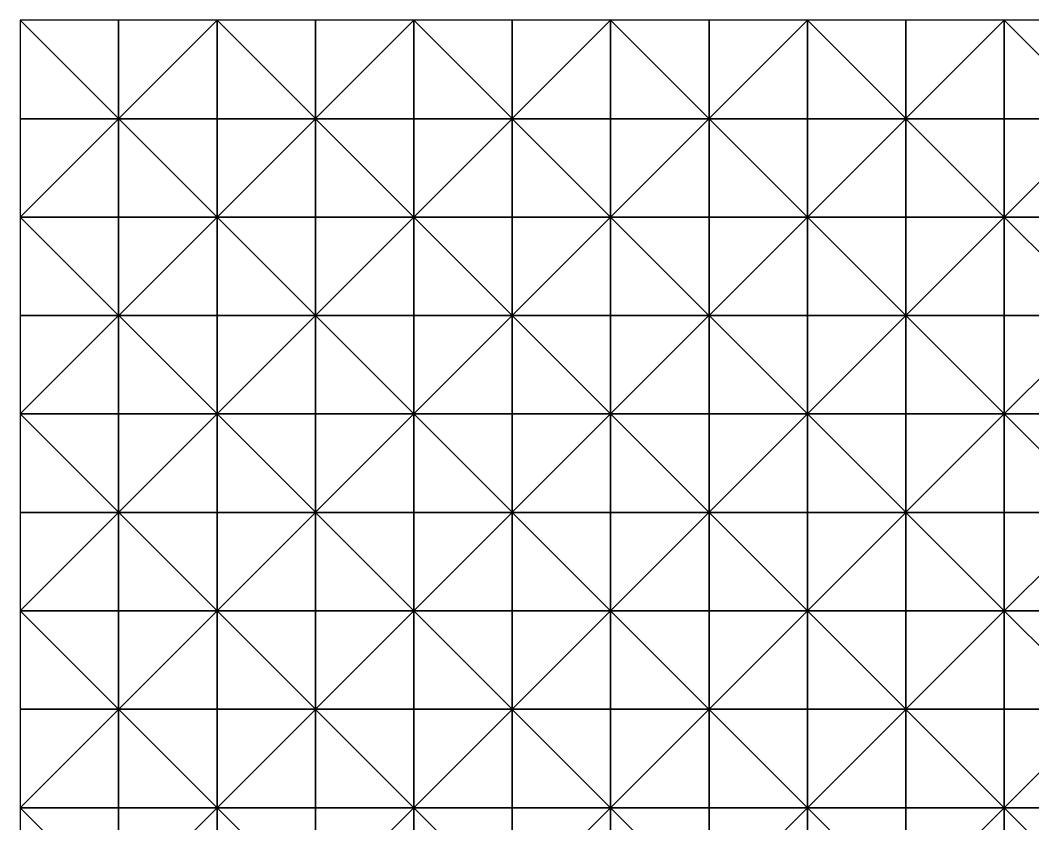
# Model space of a CAD drawing. Header units: millimetres. Extents: x 0 to 945, y 0 to 322.
# Drawn here: x 734.5 to 786, y 280.8 to 321.7 of the extents above; entities that cross this region are included whole.
import ezdxf

# ---------------------------------------------------------------- set-up
doc = ezdxf.new("R2010")
doc.units = ezdxf.units.MM

msp = doc.modelspace()

# ---------------------------------------------------------------- linework, layer by layer
for p, q in [((739.545, 321.656), (734.545, 321.656)), ((734.545, 321.656), (734.545, 316.656)), ((734.545, 321.656), (744.545, 311.656)), ((744.545, 321.656), (734.545, 311.656)), ((739.545, 321.656), (734.545, 321.656)), ((734.545, 321.656), (734.545, 316.656)), ((734.545, 321.656), (744.545, 311.656)), ((744.545, 321.656), (734.545, 311.656)), ((744.545, 321.656), (739.545, 321.656)), ((739.545, 321.656), (739.545, 316.656)), ((739.545, 316.656), (739.545, 321.656)), ((744.545, 321.656), (739.545, 321.656)), ((739.545, 321.656), (739.545, 316.656)), ((739.545, 316.656), (739.545, 321.656)), ((744.545, 316.656), (744.545, 321.656)), ((744.545, 316.656), (744.545, 321.656)), ((749.545, 321.656), (744.545, 321.656)), ((744.545, 321.656), (744.545, 316.656)), ((744.545, 321.656), (754.545, 311.656)), ((754.545, 321.656), (744.545, 311.656)), ((749.545, 321.656), (744.545, 321.656)), ((744.545, 321.656), (744.545, 316.656)), ((744.545, 321.656), (754.545, 311.656)), ((754.545, 321.656), (744.545, 311.656)), ((754.545, 321.656), (749.545, 321.656)), ((749.545, 321.656), (749.545, 316.656)), ((749.545, 316.656), (749.545, 321.656)), ((754.545, 321.656), (749.545, 321.656)), ((749.545, 321.656), (749.545, 316.656)), ((749.545, 316.656), (749.545, 321.656)), ((754.545, 316.656), (754.545, 321.656)), ((754.545, 316.656), (754.545, 321.656)), ((759.545, 321.656), (754.545, 321.656)), ((754.545, 321.656), (754.545, 316.656)), ((754.545, 321.656), (764.545, 311.656)), ((764.545, 321.656), (754.545, 311.656)), ((759.545, 321.656), (754.545, 321.656)), ((754.545, 321.656), (754.545, 316.656)), ((754.545, 321.656), (764.545, 311.656)), ((764.545, 321.656), (754.545, 311.656)), ((764.545, 321.656), (759.545, 321.656)), ((759.545, 321.656), (759.545, 316.656)), ((759.545, 316.656), (759.545, 321.656)), ((764.545, 321.656), (759.545, 321.656)), ((759.545, 321.656), (759.545, 316.656)), ((759.545, 316.656), (759.545, 321.656)), ((764.545, 316.656), (764.545, 321.656)), ((764.545, 316.656), (764.545, 321.656)), ((769.545, 321.656), (764.545, 321.656)), ((764.545, 321.656), (764.545, 316.656)), ((764.545, 321.656), (774.545, 311.656)), ((774.545, 321.656), (764.545, 311.656)), ((769.545, 321.656), (764.545, 321.656)), ((764.545, 321.656), (764.545, 316.656)), ((764.545, 321.656), (774.545, 311.656)), ((774.545, 321.656), (764.545, 311.656)), ((774.545, 321.656), (769.545, 321.656)), ((769.545, 321.656), (769.545, 316.656)), ((769.545, 316.656), (769.545, 321.656)), ((774.545, 321.656), (769.545, 321.656)), ((769.545, 321.656), (769.545, 316.656)), ((769.545, 316.656), (769.545, 321.656)), ((774.545, 316.656), (774.545, 321.656)), ((774.545, 316.656), (774.545, 321.656)), ((779.545, 321.656), (774.545, 321.656)), ((774.545, 321.656), (774.545, 316.656)), ((774.545, 321.656), (784.545, 311.656)), ((784.545, 321.656), (774.545, 311.656)), ((779.545, 321.656), (774.545, 321.656)), ((774.545, 321.656), (774.545, 316.656)), ((774.545, 321.656), (784.545, 311.656)), ((784.545, 321.656), (774.545, 311.656)), ((784.545, 321.656), (779.545, 321.656)), ((779.545, 321.656), (779.545, 316.656)), ((779.545, 316.656), (779.545, 321.656)), ((784.545, 321.656), (779.545, 321.656)), ((779.545, 321.656), (779.545, 316.656)), ((779.545, 316.656), (779.545, 321.656)), ((784.545, 316.656), (784.545, 321.656)), ((784.545, 316.656), (784.545, 321.656)), ((789.545, 321.656), (784.545, 321.656)), ((784.545, 321.656), (784.545, 316.656)), ((784.545, 321.656), (794.545, 311.656)), ((794.545, 321.656), (784.545, 311.656)), ((789.545, 321.656), (784.545, 321.656)), ((784.545, 321.656), (784.545, 316.656)), ((784.545, 321.656), (794.545, 311.656)), ((794.545, 321.656), (784.545, 311.656)), ((739.545, 316.656), (734.545, 316.656)), ((734.545, 316.656), (734.545, 311.656)), ((734.545, 316.656), (739.545, 316.656)), ((739.545, 316.656), (734.545, 316.656)), ((734.545, 316.656), (734.545, 311.656)), ((734.545, 316.656), (739.545, 316.656)), ((744.545, 316.656), (739.545, 316.656)), ((739.545, 316.656), (739.545, 311.656)), ((739.545, 316.656), (744.545, 316.656)), ((739.545, 311.656), (739.545, 316.656)), ((744.545, 316.656), (739.545, 316.656)), ((739.545, 316.656), (739.545, 311.656)), ((739.545, 316.656), (744.545, 316.656)), ((739.545, 311.656), (739.545, 316.656)), ((744.545, 311.656), (744.545, 316.656)), ((744.545, 311.656), (744.545, 316.656)), ((749.545, 316.656), (744.545, 316.656)), ((744.545, 316.656), (744.545, 311.656)), ((744.545, 316.656), (749.545, 316.656)), ((749.545, 316.656), (744.545, 316.656)), ((744.545, 316.656), (744.545, 311.656)), ((744.545, 316.656), (749.545, 316.656)), ((754.545, 316.656), (749.545, 316.656)), ((749.545, 316.656), (749.545, 311.656)), ((749.545, 316.656), (754.545, 316.656)), ((749.545, 311.656), (749.545, 316.656)), ((754.545, 316.656), (749.545, 316.656)), ((749.545, 316.656), (749.545, 311.656)), ((749.545, 316.656), (754.545, 316.656)), ((749.545, 311.656), (749.545, 316.656)), ((754.545, 311.656), (754.545, 316.656)), ((754.545, 311.656), (754.545, 316.656)), ((759.545, 316.656), (754.545, 316.656)), ((754.545, 316.656), (754.545, 311.656)), ((754.545, 316.656), (759.545, 316.656)), ((759.545, 316.656), (754.545, 316.656)), ((754.545, 316.656), (754.545, 311.656)), ((754.545, 316.656), (759.545, 316.656)), ((764.545, 316.656), (759.545, 316.656)), ((759.545, 316.656), (759.545, 311.656)), ((759.545, 316.656), (764.545, 316.656)), ((759.545, 311.656), (759.545, 316.656)), ((764.545, 316.656), (759.545, 316.656)), ((759.545, 316.656), (759.545, 311.656)), ((759.545, 316.656), (764.545, 316.656)), ((759.545, 311.656), (759.545, 316.656)), ((764.545, 311.656), (764.545, 316.656)), ((764.545, 311.656), (764.545, 316.656)), ((769.545, 316.656), (764.545, 316.656)), ((764.545, 316.656), (764.545, 311.656)), ((764.545, 316.656), (769.545, 316.656)), ((769.545, 316.656), (764.545, 316.656)), ((764.545, 316.656), (764.545, 311.656)), ((764.545, 316.656), (769.545, 316.656)), ((774.545, 316.656), (769.545, 316.656)), ((769.545, 316.656), (769.545, 311.656)), ((769.545, 316.656), (774.545, 316.656)), ((769.545, 311.656), (769.545, 316.656)), ((774.545, 316.656), (769.545, 316.656)), ((769.545, 316.656), (769.545, 311.656)), ((769.545, 316.656), (774.545, 316.656)), ((769.545, 311.656), (769.545, 316.656)), ((774.545, 311.656), (774.545, 316.656)), ((774.545, 311.656), (774.545, 316.656)), ((779.545, 316.656), (774.545, 316.656)), ((774.545, 316.656), (774.545, 311.656)), ((774.545, 316.656), (779.545, 316.656)), ((779.545, 316.656), (774.545, 316.656)), ((774.545, 316.656), (774.545, 311.656)), ((774.545, 316.656), (779.545, 316.656)), ((784.545, 316.656), (779.545, 316.656)), ((779.545, 316.656), (779.545, 311.656)), ((779.545, 316.656), (784.545, 316.656)), ((779.545, 311.656), (779.545, 316.656)), ((784.545, 316.656), (779.545, 316.656)), ((779.545, 316.656), (779.545, 311.656)), ((779.545, 316.656), (784.545, 316.656)), ((779.545, 311.656), (779.545, 316.656)), ((784.545, 311.656), (784.545, 316.656)), ((784.545, 311.656), (784.545, 316.656)), ((789.545, 316.656), (784.545, 316.656)), ((784.545, 316.656), (784.545, 311.656)), ((784.545, 316.656), (789.545, 316.656)), ((789.545, 316.656), (784.545, 316.656)), ((784.545, 316.656), (784.545, 311.656)), ((784.545, 316.656), (789.545, 316.656)), ((739.545, 311.656), (734.545, 311.656)), ((734.545, 311.656), (734.545, 306.656)), ((734.545, 311.656), (744.545, 301.656)), ((744.545, 311.656), (734.545, 301.656)), ((734.545, 311.656), (739.545, 311.656)), ((739.545, 311.656), (734.545, 311.656)), ((734.545, 311.656), (734.545, 306.656)), ((734.545, 311.656), (744.545, 301.656)), ((744.545, 311.656), (734.545, 301.656)), ((734.545, 311.656), (739.545, 311.656)), ((744.545, 311.656), (739.545, 311.656)), ((739.545, 311.656), (739.545, 306.656)), ((739.545, 306.656), (739.545, 311.656)), ((739.545, 311.656), (744.545, 311.656)), ((744.545, 311.656), (739.545, 311.656)), ((739.545, 311.656), (739.545, 306.656)), ((739.545, 306.656), (739.545, 311.656)), ((739.545, 311.656), (744.545, 311.656)), ((744.545, 306.656), (744.545, 311.656)), ((744.545, 306.656), (744.545, 311.656)), ((749.545, 311.656), (744.545, 311.656)), ((744.545, 311.656), (744.545, 306.656)), ((744.545, 311.656), (754.545, 301.656)), ((754.545, 311.656), (744.545, 301.656)), ((744.545, 311.656), (749.545, 311.656)), ((749.545, 311.656), (744.545, 311.656)), ((744.545, 311.656), (744.545, 306.656)), ((744.545, 311.656), (754.545, 301.656)), ((754.545, 311.656), (744.545, 301.656)), ((744.545, 311.656), (749.545, 311.656)), ((754.545, 311.656), (749.545, 311.656)), ((749.545, 311.656), (749.545, 306.656)), ((749.545, 306.656), (749.545, 311.656)), ((749.545, 311.656), (754.545, 311.656)), ((754.545, 311.656), (749.545, 311.656)), ((749.545, 311.656), (749.545, 306.656)), ((749.545, 306.656), (749.545, 311.656)), ((749.545, 311.656), (754.545, 311.656)), ((754.545, 306.656), (754.545, 311.656)), ((754.545, 306.656), (754.545, 311.656)), ((759.545, 311.656), (754.545, 311.656)), ((754.545, 311.656), (754.545, 306.656)), ((754.545, 311.656), (764.545, 301.656)), ((764.545, 311.656), (754.545, 301.656)), ((754.545, 311.656), (759.545, 311.656)), ((759.545, 311.656), (754.545, 311.656)), ((754.545, 311.656), (754.545, 306.656)), ((754.545, 311.656), (764.545, 301.656)), ((764.545, 311.656), (754.545, 301.656)), ((754.545, 311.656), (759.545, 311.656)), ((764.545, 311.656), (759.545, 311.656)), ((759.545, 311.656), (759.545, 306.656)), ((759.545, 306.656), (759.545, 311.656)), ((759.545, 311.656), (764.545, 311.656)), ((764.545, 311.656), (759.545, 311.656)), ((759.545, 311.656), (759.545, 306.656)), ((759.545, 306.656), (759.545, 311.656)), ((759.545, 311.656), (764.545, 311.656)), ((764.545, 306.656), (764.545, 311.656)), ((764.545, 306.656), (764.545, 311.656)), ((769.545, 311.656), (764.545, 311.656)), ((764.545, 311.656), (764.545, 306.656)), ((764.545, 311.656), (774.545, 301.656)), ((774.545, 311.656), (764.545, 301.656)), ((764.545, 311.656), (769.545, 311.656)), ((769.545, 311.656), (764.545, 311.656)), ((764.545, 311.656), (764.545, 306.656)), ((764.545, 311.656), (774.545, 301.656)), ((774.545, 311.656), (764.545, 301.656)), ((764.545, 311.656), (769.545, 311.656)), ((774.545, 311.656), (769.545, 311.656)), ((769.545, 311.656), (769.545, 306.656)), ((769.545, 306.656), (769.545, 311.656)), ((769.545, 311.656), (774.545, 311.656)), ((774.545, 311.656), (769.545, 311.656)), ((769.545, 311.656), (769.545, 306.656)), ((769.545, 306.656), (769.545, 311.656)), ((769.545, 311.656), (774.545, 311.656)), ((774.545, 306.656), (774.545, 311.656)), ((774.545, 306.656), (774.545, 311.656)), ((779.545, 311.656), (774.545, 311.656)), ((774.545, 311.656), (774.545, 306.656)), ((774.545, 311.656), (784.545, 301.656)), ((784.545, 311.656), (774.545, 301.656)), ((774.545, 311.656), (779.545, 311.656)), ((779.545, 311.656), (774.545, 311.656)), ((774.545, 311.656), (774.545, 306.656)), ((774.545, 311.656), (784.545, 301.656)), ((784.545, 311.656), (774.545, 301.656)), ((774.545, 311.656), (779.545, 311.656)), ((784.545, 311.656), (779.545, 311.656)), ((779.545, 311.656), (779.545, 306.656)), ((779.545, 306.656), (779.545, 311.656)), ((779.545, 311.656), (784.545, 311.656)), ((784.545, 311.656), (779.545, 311.656)), ((779.545, 311.656), (779.545, 306.656)), ((779.545, 306.656), (779.545, 311.656)), ((779.545, 311.656), (784.545, 311.656)), ((784.545, 306.656), (784.545, 311.656)), ((784.545, 306.656), (784.545, 311.656)), ((789.545, 311.656), (784.545, 311.656)), ((784.545, 311.656), (784.545, 306.656)), ((784.545, 311.656), (794.545, 301.656)), ((794.545, 311.656), (784.545, 301.656)), ((784.545, 311.656), (789.545, 311.656)), ((789.545, 311.656), (784.545, 311.656)), ((784.545, 311.656), (784.545, 306.656)), ((784.545, 311.656), (794.545, 301.656)), ((794.545, 311.656), (784.545, 301.656)), ((784.545, 311.656), (789.545, 311.656)), ((739.545, 306.656), (734.545, 306.656)), ((734.545, 306.656), (734.545, 301.656)), ((734.545, 306.656), (739.545, 306.656)), ((739.545, 306.656), (734.545, 306.656)), ((734.545, 306.656), (734.545, 301.656)), ((734.545, 306.656), (739.545, 306.656)), ((744.545, 306.656), (739.545, 306.656)), ((739.545, 306.656), (739.545, 301.656)), ((739.545, 306.656), (744.545, 306.656)), ((739.545, 301.656), (739.545, 306.656)), ((744.545, 306.656), (739.545, 306.656)), ((739.545, 306.656), (739.545, 301.656)), ((739.545, 306.656), (744.545, 306.656)), ((739.545, 301.656), (739.545, 306.656)), ((744.545, 301.656), (744.545, 306.656)), ((744.545, 301.656), (744.545, 306.656)), ((749.545, 306.656), (744.545, 306.656)), ((744.545, 306.656), (744.545, 301.656)), ((744.545, 306.656), (749.545, 306.656)), ((749.545, 306.656), (744.545, 306.656)), ((744.545, 306.656), (744.545, 301.656)), ((744.545, 306.656), (749.545, 306.656)), ((754.545, 306.656), (749.545, 306.656)), ((749.545, 306.656), (749.545, 301.656)), ((749.545, 306.656), (754.545, 306.656)), ((749.545, 301.656), (749.545, 306.656)), ((754.545, 306.656), (749.545, 306.656)), ((749.545, 306.656), (749.545, 301.656)), ((749.545, 306.656), (754.545, 306.656)), ((749.545, 301.656), (749.545, 306.656)), ((754.545, 301.656), (754.545, 306.656)), ((754.545, 301.656), (754.545, 306.656)), ((759.545, 306.656), (754.545, 306.656)), ((754.545, 306.656), (754.545, 301.656)), ((754.545, 306.656), (759.545, 306.656)), ((759.545, 306.656), (754.545, 306.656)), ((754.545, 306.656), (754.545, 301.656)), ((754.545, 306.656), (759.545, 306.656)), ((764.545, 306.656), (759.545, 306.656)), ((759.545, 306.656), (759.545, 301.656)), ((759.545, 306.656), (764.545, 306.656)), ((759.545, 301.656), (759.545, 306.656)), ((764.545, 306.656), (759.545, 306.656)), ((759.545, 306.656), (759.545, 301.656)), ((759.545, 306.656), (764.545, 306.656)), ((759.545, 301.656), (759.545, 306.656)), ((764.545, 301.656), (764.545, 306.656)), ((764.545, 301.656), (764.545, 306.656)), ((769.545, 306.656), (764.545, 306.656)), ((764.545, 306.656), (764.545, 301.656)), ((764.545, 306.656), (769.545, 306.656)), ((769.545, 306.656), (764.545, 306.656)), ((764.545, 306.656), (764.545, 301.656)), ((764.545, 306.656), (769.545, 306.656)), ((774.545, 306.656), (769.545, 306.656)), ((769.545, 306.656), (769.545, 301.656)), ((769.545, 306.656), (774.545, 306.656)), ((769.545, 301.656), (769.545, 306.656)), ((774.545, 306.656), (769.545, 306.656)), ((769.545, 306.656), (769.545, 301.656)), ((769.545, 306.656), (774.545, 306.656)), ((769.545, 301.656), (769.545, 306.656)), ((774.545, 301.656), (774.545, 306.656)), ((774.545, 301.656), (774.545, 306.656)), ((779.545, 306.656), (774.545, 306.656)), ((774.545, 306.656), (774.545, 301.656)), ((774.545, 306.656), (779.545, 306.656)), ((779.545, 306.656), (774.545, 306.656)), ((774.545, 306.656), (774.545, 301.656)), ((774.545, 306.656), (779.545, 306.656)), ((784.545, 306.656), (779.545, 306.656)), ((779.545, 306.656), (779.545, 301.656)), ((779.545, 306.656), (784.545, 306.656)), ((779.545, 301.656), (779.545, 306.656)), ((784.545, 306.656), (779.545, 306.656)), ((779.545, 306.656), (779.545, 301.656)), ((779.545, 306.656), (784.545, 306.656)), ((779.545, 301.656), (779.545, 306.656)), ((784.545, 301.656), (784.545, 306.656)), ((784.545, 301.656), (784.545, 306.656)), ((789.545, 306.656), (784.545, 306.656)), ((784.545, 306.656), (784.545, 301.656)), ((784.545, 306.656), (789.545, 306.656)), ((789.545, 306.656), (784.545, 306.656)), ((784.545, 306.656), (784.545, 301.656)), ((784.545, 306.656), (789.545, 306.656)), ((739.545, 301.656), (734.545, 301.656)), ((734.545, 301.656), (734.545, 296.656)), ((734.545, 301.656), (744.545, 291.656)), ((744.545, 301.656), (734.545, 291.656)), ((734.545, 301.656), (739.545, 301.656)), ((739.545, 301.656), (734.545, 301.656)), ((734.545, 301.656), (734.545, 296.656)), ((734.545, 301.656), (744.545, 291.656)), ((744.545, 301.656), (734.545, 291.656)), ((734.545, 301.656), (739.545, 301.656)), ((744.545, 301.656), (739.545, 301.656)), ((739.545, 301.656), (739.545, 296.656)), ((739.545, 296.656), (739.545, 301.656)), ((739.545, 301.656), (744.545, 301.656)), ((744.545, 301.656), (739.545, 301.656)), ((739.545, 301.656), (739.545, 296.656)), ((739.545, 296.656), (739.545, 301.656)), ((739.545, 301.656), (744.545, 301.656)), ((744.545, 296.656), (744.545, 301.656)), ((744.545, 296.656), (744.545, 301.656)), ((749.545, 301.656), (744.545, 301.656)), ((744.545, 301.656), (744.545, 296.656)), ((744.545, 301.656), (754.545, 291.656)), ((754.545, 301.656), (744.545, 291.656)), ((744.545, 301.656), (749.545, 301.656)), ((749.545, 301.656), (744.545, 301.656)), ((744.545, 301.656), (744.545, 296.656)), ((744.545, 301.656), (754.545, 291.656)), ((754.545, 301.656), (744.545, 291.656)), ((744.545, 301.656), (749.545, 301.656)), ((754.545, 301.656), (749.545, 301.656)), ((749.545, 301.656), (749.545, 296.656)), ((749.545, 296.656), (749.545, 301.656)), ((749.545, 301.656), (754.545, 301.656)), ((754.545, 301.656), (749.545, 301.656)), ((749.545, 301.656), (749.545, 296.656)), ((749.545, 296.656), (749.545, 301.656)), ((749.545, 301.656), (754.545, 301.656)), ((754.545, 296.656), (754.545, 301.656)), ((754.545, 296.656), (754.545, 301.656)), ((759.545, 301.656), (754.545, 301.656)), ((754.545, 301.656), (754.545, 296.656)), ((754.545, 301.656), (764.545, 291.656)), ((764.545, 301.656), (754.545, 291.656)), ((754.545, 301.656), (759.545, 301.656)), ((759.545, 301.656), (754.545, 301.656)), ((754.545, 301.656), (754.545, 296.656)), ((754.545, 301.656), (764.545, 291.656)), ((764.545, 301.656), (754.545, 291.656)), ((754.545, 301.656), (759.545, 301.656)), ((764.545, 301.656), (759.545, 301.656)), ((759.545, 301.656), (759.545, 296.656)), ((759.545, 296.656), (759.545, 301.656)), ((759.545, 301.656), (764.545, 301.656)), ((764.545, 301.656), (759.545, 301.656)), ((759.545, 301.656), (759.545, 296.656)), ((759.545, 296.656), (759.545, 301.656)), ((759.545, 301.656), (764.545, 301.656)), ((764.545, 296.656), (764.545, 301.656)), ((764.545, 296.656), (764.545, 301.656)), ((769.545, 301.656), (764.545, 301.656)), ((764.545, 301.656), (764.545, 296.656)), ((764.545, 301.656), (774.545, 291.656)), ((774.545, 301.656), (764.545, 291.656)), ((764.545, 301.656), (769.545, 301.656)), ((769.545, 301.656), (764.545, 301.656)), ((764.545, 301.656), (764.545, 296.656)), ((764.545, 301.656), (774.545, 291.656)), ((774.545, 301.656), (764.545, 291.656)), ((764.545, 301.656), (769.545, 301.656)), ((774.545, 301.656), (769.545, 301.656)), ((769.545, 301.656), (769.545, 296.656)), ((769.545, 296.656), (769.545, 301.656)), ((769.545, 301.656), (774.545, 301.656)), ((774.545, 301.656), (769.545, 301.656)), ((769.545, 301.656), (769.545, 296.656)), ((769.545, 296.656), (769.545, 301.656)), ((769.545, 301.656), (774.545, 301.656)), ((774.545, 296.656), (774.545, 301.656)), ((774.545, 296.656), (774.545, 301.656)), ((779.545, 301.656), (774.545, 301.656)), ((774.545, 301.656), (774.545, 296.656)), ((774.545, 301.656), (784.545, 291.656)), ((784.545, 301.656), (774.545, 291.656)), ((774.545, 301.656), (779.545, 301.656)), ((779.545, 301.656), (774.545, 301.656)), ((774.545, 301.656), (774.545, 296.656)), ((774.545, 301.656), (784.545, 291.656)), ((784.545, 301.656), (774.545, 291.656)), ((774.545, 301.656), (779.545, 301.656)), ((784.545, 301.656), (779.545, 301.656)), ((779.545, 301.656), (779.545, 296.656)), ((779.545, 296.656), (779.545, 301.656)), ((779.545, 301.656), (784.545, 301.656)), ((784.545, 301.656), (779.545, 301.656)), ((779.545, 301.656), (779.545, 296.656)), ((779.545, 296.656), (779.545, 301.656)), ((779.545, 301.656), (784.545, 301.656)), ((784.545, 296.656), (784.545, 301.656)), ((784.545, 296.656), (784.545, 301.656)), ((789.545, 301.656), (784.545, 301.656)), ((784.545, 301.656), (784.545, 296.656)), ((784.545, 301.656), (794.545, 291.656)), ((794.545, 301.656), (784.545, 291.656)), ((784.545, 301.656), (789.545, 301.656)), ((789.545, 301.656), (784.545, 301.656)), ((784.545, 301.656), (784.545, 296.656)), ((784.545, 301.656), (794.545, 291.656)), ((794.545, 301.656), (784.545, 291.656)), ((784.545, 301.656), (789.545, 301.656)), ((739.545, 296.656), (734.545, 296.656)), ((734.545, 296.656), (734.545, 291.656)), ((734.545, 296.656), (739.545, 296.656)), ((739.545, 296.656), (734.545, 296.656)), ((734.545, 296.656), (734.545, 291.656)), ((734.545, 296.656), (739.545, 296.656)), ((744.545, 296.656), (739.545, 296.656)), ((739.545, 296.656), (739.545, 291.656)), ((739.545, 296.656), (744.545, 296.656)), ((739.545, 291.656), (739.545, 296.656)), ((744.545, 296.656), (739.545, 296.656)), ((739.545, 296.656), (739.545, 291.656)), ((739.545, 296.656), (744.545, 296.656)), ((739.545, 291.656), (739.545, 296.656)), ((744.545, 291.656), (744.545, 296.656)), ((744.545, 291.656), (744.545, 296.656)), ((749.545, 296.656), (744.545, 296.656)), ((744.545, 296.656), (744.545, 291.656)), ((744.545, 296.656), (749.545, 296.656)), ((749.545, 296.656), (744.545, 296.656)), ((744.545, 296.656), (744.545, 291.656)), ((744.545, 296.656), (749.545, 296.656)), ((754.545, 296.656), (749.545, 296.656)), ((749.545, 296.656), (749.545, 291.656)), ((749.545, 296.656), (754.545, 296.656)), ((749.545, 291.656), (749.545, 296.656)), ((754.545, 296.656), (749.545, 296.656)), ((749.545, 296.656), (749.545, 291.656)), ((749.545, 296.656), (754.545, 296.656)), ((749.545, 291.656), (749.545, 296.656)), ((754.545, 291.656), (754.545, 296.656)), ((754.545, 291.656), (754.545, 296.656)), ((759.545, 296.656), (754.545, 296.656)), ((754.545, 296.656), (754.545, 291.656)), ((754.545, 296.656), (759.545, 296.656)), ((759.545, 296.656), (754.545, 296.656)), ((754.545, 296.656), (754.545, 291.656)), ((754.545, 296.656), (759.545, 296.656)), ((764.545, 296.656), (759.545, 296.656)), ((759.545, 296.656), (759.545, 291.656)), ((759.545, 296.656), (764.545, 296.656)), ((759.545, 291.656), (759.545, 296.656)), ((764.545, 296.656), (759.545, 296.656)), ((759.545, 296.656), (759.545, 291.656)), ((759.545, 296.656), (764.545, 296.656)), ((759.545, 291.656), (759.545, 296.656)), ((764.545, 291.656), (764.545, 296.656)), ((764.545, 291.656), (764.545, 296.656)), ((769.545, 296.656), (764.545, 296.656)), ((764.545, 296.656), (764.545, 291.656)), ((764.545, 296.656), (769.545, 296.656)), ((769.545, 296.656), (764.545, 296.656)), ((764.545, 296.656), (764.545, 291.656)), ((764.545, 296.656), (769.545, 296.656)), ((774.545, 296.656), (769.545, 296.656)), ((769.545, 296.656), (769.545, 291.656)), ((769.545, 296.656), (774.545, 296.656)), ((769.545, 291.656), (769.545, 296.656)), ((774.545, 296.656), (769.545, 296.656)), ((769.545, 296.656), (769.545, 291.656)), ((769.545, 296.656), (774.545, 296.656)), ((769.545, 291.656), (769.545, 296.656)), ((774.545, 291.656), (774.545, 296.656)), ((774.545, 291.656), (774.545, 296.656)), ((779.545, 296.656), (774.545, 296.656)), ((774.545, 296.656), (774.545, 291.656)), ((774.545, 296.656), (779.545, 296.656)), ((779.545, 296.656), (774.545, 296.656)), ((774.545, 296.656), (774.545, 291.656)), ((774.545, 296.656), (779.545, 296.656)), ((784.545, 296.656), (779.545, 296.656)), ((779.545, 296.656), (779.545, 291.656)), ((779.545, 296.656), (784.545, 296.656)), ((779.545, 291.656), (779.545, 296.656)), ((784.545, 296.656), (779.545, 296.656)), ((779.545, 296.656), (779.545, 291.656)), ((779.545, 296.656), (784.545, 296.656)), ((779.545, 291.656), (779.545, 296.656)), ((784.545, 291.656), (784.545, 296.656)), ((784.545, 291.656), (784.545, 296.656)), ((789.545, 296.656), (784.545, 296.656)), ((784.545, 296.656), (784.545, 291.656)), ((784.545, 296.656), (789.545, 296.656)), ((789.545, 296.656), (784.545, 296.656)), ((784.545, 296.656), (784.545, 291.656)), ((784.545, 296.656), (789.545, 296.656)), ((739.545, 291.656), (734.545, 291.656)), ((734.545, 291.656), (734.545, 286.656)), ((734.545, 291.656), (744.545, 281.656)), ((744.545, 291.656), (734.545, 281.656)), ((734.545, 291.656), (739.545, 291.656)), ((739.545, 291.656), (734.545, 291.656)), ((734.545, 291.656), (734.545, 286.656)), ((734.545, 291.656), (744.545, 281.656)), ((744.545, 291.656), (734.545, 281.656)), ((734.545, 291.656), (739.545, 291.656)), ((744.545, 291.656), (739.545, 291.656)), ((739.545, 291.656), (739.545, 286.656)), ((739.545, 286.656), (739.545, 291.656)), ((739.545, 291.656), (744.545, 291.656)), ((744.545, 291.656), (739.545, 291.656)), ((739.545, 291.656), (739.545, 286.656)), ((739.545, 286.656), (739.545, 291.656)), ((739.545, 291.656), (744.545, 291.656)), ((744.545, 286.656), (744.545, 291.656)), ((744.545, 286.656), (744.545, 291.656)), ((749.545, 291.656), (744.545, 291.656)), ((744.545, 291.656), (744.545, 286.656)), ((744.545, 291.656), (754.545, 281.656)), ((754.545, 291.656), (744.545, 281.656)), ((744.545, 291.656), (749.545, 291.656)), ((749.545, 291.656), (744.545, 291.656)), ((744.545, 291.656), (744.545, 286.656)), ((744.545, 291.656), (754.545, 281.656)), ((754.545, 291.656), (744.545, 281.656)), ((744.545, 291.656), (749.545, 291.656)), ((754.545, 291.656), (749.545, 291.656)), ((749.545, 291.656), (749.545, 286.656)), ((749.545, 286.656), (749.545, 291.656)), ((749.545, 291.656), (754.545, 291.656)), ((754.545, 291.656), (749.545, 291.656)), ((749.545, 291.656), (749.545, 286.656)), ((749.545, 286.656), (749.545, 291.656)), ((749.545, 291.656), (754.545, 291.656)), ((754.545, 286.656), (754.545, 291.656)), ((754.545, 286.656), (754.545, 291.656)), ((759.545, 291.656), (754.545, 291.656)), ((754.545, 291.656), (754.545, 286.656)), ((754.545, 291.656), (764.545, 281.656)), ((764.545, 291.656), (754.545, 281.656)), ((754.545, 291.656), (759.545, 291.656)), ((759.545, 291.656), (754.545, 291.656)), ((754.545, 291.656), (754.545, 286.656)), ((754.545, 291.656), (764.545, 281.656)), ((764.545, 291.656), (754.545, 281.656)), ((754.545, 291.656), (759.545, 291.656)), ((764.545, 291.656), (759.545, 291.656)), ((759.545, 291.656), (759.545, 286.656)), ((759.545, 286.656), (759.545, 291.656)), ((759.545, 291.656), (764.545, 291.656)), ((764.545, 291.656), (759.545, 291.656)), ((759.545, 291.656), (759.545, 286.656)), ((759.545, 286.656), (759.545, 291.656)), ((759.545, 291.656), (764.545, 291.656)), ((764.545, 286.656), (764.545, 291.656)), ((764.545, 286.656), (764.545, 291.656)), ((769.545, 291.656), (764.545, 291.656)), ((764.545, 291.656), (764.545, 286.656)), ((764.545, 291.656), (774.545, 281.656)), ((774.545, 291.656), (764.545, 281.656)), ((764.545, 291.656), (769.545, 291.656)), ((769.545, 291.656), (764.545, 291.656)), ((764.545, 291.656), (764.545, 286.656)), ((764.545, 291.656), (774.545, 281.656)), ((774.545, 291.656), (764.545, 281.656)), ((764.545, 291.656), (769.545, 291.656)), ((774.545, 291.656), (769.545, 291.656)), ((769.545, 291.656), (769.545, 286.656)), ((769.545, 286.656), (769.545, 291.656)), ((769.545, 291.656), (774.545, 291.656)), ((774.545, 291.656), (769.545, 291.656)), ((769.545, 291.656), (769.545, 286.656)), ((769.545, 286.656), (769.545, 291.656)), ((769.545, 291.656), (774.545, 291.656)), ((774.545, 286.656), (774.545, 291.656)), ((774.545, 286.656), (774.545, 291.656)), ((779.545, 291.656), (774.545, 291.656)), ((774.545, 291.656), (774.545, 286.656)), ((774.545, 291.656), (784.545, 281.656)), ((784.545, 291.656), (774.545, 281.656)), ((774.545, 291.656), (779.545, 291.656)), ((779.545, 291.656), (774.545, 291.656)), ((774.545, 291.656), (774.545, 286.656)), ((774.545, 291.656), (784.545, 281.656)), ((784.545, 291.656), (774.545, 281.656)), ((774.545, 291.656), (779.545, 291.656)), ((784.545, 291.656), (779.545, 291.656)), ((779.545, 291.656), (779.545, 286.656)), ((779.545, 286.656), (779.545, 291.656)), ((779.545, 291.656), (784.545, 291.656)), ((784.545, 291.656), (779.545, 291.656)), ((779.545, 291.656), (779.545, 286.656)), ((779.545, 286.656), (779.545, 291.656)), ((779.545, 291.656), (784.545, 291.656)), ((784.545, 286.656), (784.545, 291.656)), ((784.545, 286.656), (784.545, 291.656)), ((789.545, 291.656), (784.545, 291.656)), ((784.545, 291.656), (784.545, 286.656)), ((784.545, 291.656), (794.545, 281.656)), ((794.545, 291.656), (784.545, 281.656)), ((784.545, 291.656), (789.545, 291.656)), ((789.545, 291.656), (784.545, 291.656)), ((784.545, 291.656), (784.545, 286.656)), ((784.545, 291.656), (794.545, 281.656)), ((794.545, 291.656), (784.545, 281.656)), ((784.545, 291.656), (789.545, 291.656)), ((739.545, 286.656), (734.545, 286.656)), ((734.545, 286.656), (734.545, 281.656)), ((734.545, 286.656), (739.545, 286.656)), ((739.545, 286.656), (734.545, 286.656)), ((734.545, 286.656), (734.545, 281.656)), ((734.545, 286.656), (739.545, 286.656)), ((744.545, 286.656), (739.545, 286.656)), ((739.545, 286.656), (739.545, 281.656)), ((739.545, 286.656), (744.545, 286.656)), ((739.545, 281.656), (739.545, 286.656)), ((744.545, 286.656), (739.545, 286.656)), ((739.545, 286.656), (739.545, 281.656)), ((739.545, 286.656), (744.545, 286.656)), ((739.545, 281.656), (739.545, 286.656)), ((744.545, 281.656), (744.545, 286.656)), ((744.545, 281.656), (744.545, 286.656)), ((749.545, 286.656), (744.545, 286.656)), ((744.545, 286.656), (744.545, 281.656)), ((744.545, 286.656), (749.545, 286.656)), ((749.545, 286.656), (744.545, 286.656)), ((744.545, 286.656), (744.545, 281.656)), ((744.545, 286.656), (749.545, 286.656)), ((754.545, 286.656), (749.545, 286.656)), ((749.545, 286.656), (749.545, 281.656)), ((749.545, 286.656), (754.545, 286.656)), ((749.545, 281.656), (749.545, 286.656)), ((754.545, 286.656), (749.545, 286.656)), ((749.545, 286.656), (749.545, 281.656)), ((749.545, 286.656), (754.545, 286.656)), ((749.545, 281.656), (749.545, 286.656)), ((754.545, 281.656), (754.545, 286.656)), ((754.545, 281.656), (754.545, 286.656)), ((759.545, 286.656), (754.545, 286.656)), ((754.545, 286.656), (754.545, 281.656)), ((754.545, 286.656), (759.545, 286.656)), ((759.545, 286.656), (754.545, 286.656)), ((754.545, 286.656), (754.545, 281.656)), ((754.545, 286.656), (759.545, 286.656)), ((764.545, 286.656), (759.545, 286.656)), ((759.545, 286.656), (759.545, 281.656)), ((759.545, 286.656), (764.545, 286.656)), ((759.545, 281.656), (759.545, 286.656)), ((764.545, 286.656), (759.545, 286.656)), ((759.545, 286.656), (759.545, 281.656)), ((759.545, 286.656), (764.545, 286.656)), ((759.545, 281.656), (759.545, 286.656)), ((764.545, 281.656), (764.545, 286.656)), ((764.545, 281.656), (764.545, 286.656)), ((769.545, 286.656), (764.545, 286.656)), ((764.545, 286.656), (764.545, 281.656)), ((764.545, 286.656), (769.545, 286.656)), ((769.545, 286.656), (764.545, 286.656)), ((764.545, 286.656), (764.545, 281.656)), ((764.545, 286.656), (769.545, 286.656)), ((774.545, 286.656), (769.545, 286.656)), ((769.545, 286.656), (769.545, 281.656)), ((769.545, 286.656), (774.545, 286.656)), ((769.545, 281.656), (769.545, 286.656)), ((774.545, 286.656), (769.545, 286.656)), ((769.545, 286.656), (769.545, 281.656)), ((769.545, 286.656), (774.545, 286.656)), ((769.545, 281.656), (769.545, 286.656)), ((774.545, 281.656), (774.545, 286.656)), ((774.545, 281.656), (774.545, 286.656)), ((779.545, 286.656), (774.545, 286.656)), ((774.545, 286.656), (774.545, 281.656)), ((774.545, 286.656), (779.545, 286.656)), ((779.545, 286.656), (774.545, 286.656)), ((774.545, 286.656), (774.545, 281.656)), ((774.545, 286.656), (779.545, 286.656)), ((784.545, 286.656), (779.545, 286.656)), ((779.545, 286.656), (779.545, 281.656)), ((779.545, 286.656), (784.545, 286.656)), ((779.545, 281.656), (779.545, 286.656)), ((784.545, 286.656), (779.545, 286.656)), ((779.545, 286.656), (779.545, 281.656)), ((779.545, 286.656), (784.545, 286.656)), ((779.545, 281.656), (779.545, 286.656)), ((784.545, 281.656), (784.545, 286.656)), ((784.545, 281.656), (784.545, 286.656)), ((789.545, 286.656), (784.545, 286.656)), ((784.545, 286.656), (784.545, 281.656)), ((784.545, 286.656), (789.545, 286.656)), ((789.545, 286.656), (784.545, 286.656)), ((784.545, 286.656), (784.545, 281.656)), ((784.545, 286.656), (789.545, 286.656)), ((739.545, 281.656), (734.545, 281.656)), ((734.545, 281.656), (734.545, 276.656)), ((734.545, 281.656), (744.545, 271.656)), ((744.545, 281.656), (734.545, 271.656)), ((739.545, 281.656), (734.545, 281.656)), ((734.545, 281.656), (734.545, 276.656)), ((734.545, 281.656), (744.545, 271.656)), ((744.545, 281.656), (734.545, 271.656)), ((734.545, 281.656), (739.545, 281.656)), ((734.545, 281.656), (739.545, 281.656)), ((744.545, 281.656), (739.545, 281.656)), ((739.545, 281.656), (739.545, 276.656)), ((739.545, 276.656), (739.545, 281.656)), ((744.545, 281.656), (739.545, 281.656)), ((739.545, 281.656), (739.545, 276.656)), ((739.545, 276.656), (739.545, 281.656)), ((739.545, 281.656), (744.545, 281.656)), ((739.545, 281.656), (744.545, 281.656)), ((749.545, 281.656), (744.545, 281.656)), ((744.545, 281.656), (744.545, 276.656)), ((744.545, 281.656), (754.545, 271.656)), ((754.545, 281.656), (744.545, 271.656)), ((749.545, 281.656), (744.545, 281.656)), ((744.545, 281.656), (744.545, 276.656)), ((744.545, 281.656), (754.545, 271.656)), ((754.545, 281.656), (744.545, 271.656)), ((744.545, 276.656), (744.545, 281.656)), ((744.545, 276.656), (744.545, 281.656)), ((744.545, 281.656), (749.545, 281.656)), ((744.545, 281.656), (749.545, 281.656)), ((754.545, 281.656), (749.545, 281.656)), ((749.545, 281.656), (749.545, 276.656)), ((749.545, 276.656), (749.545, 281.656)), ((754.545, 281.656), (749.545, 281.656)), ((749.545, 281.656), (749.545, 276.656)), ((749.545, 276.656), (749.545, 281.656)), ((749.545, 281.656), (754.545, 281.656)), ((749.545, 281.656), (754.545, 281.656)), ((759.545, 281.656), (754.545, 281.656)), ((754.545, 281.656), (754.545, 276.656)), ((754.545, 281.656), (764.545, 271.656)), ((764.545, 281.656), (754.545, 271.656)), ((759.545, 281.656), (754.545, 281.656)), ((754.545, 281.656), (754.545, 276.656)), ((754.545, 281.656), (764.545, 271.656)), ((764.545, 281.656), (754.545, 271.656)), ((754.545, 276.656), (754.545, 281.656)), ((754.545, 276.656), (754.545, 281.656)), ((754.545, 281.656), (759.545, 281.656)), ((754.545, 281.656), (759.545, 281.656)), ((764.545, 281.656), (759.545, 281.656)), ((759.545, 281.656), (759.545, 276.656)), ((759.545, 276.656), (759.545, 281.656)), ((764.545, 281.656), (759.545, 281.656)), ((759.545, 281.656), (759.545, 276.656)), ((759.545, 276.656), (759.545, 281.656)), ((759.545, 281.656), (764.545, 281.656)), ((759.545, 281.656), (764.545, 281.656)), ((769.545, 281.656), (764.545, 281.656)), ((764.545, 281.656), (764.545, 276.656)), ((764.545, 281.656), (774.545, 271.656)), ((774.545, 281.656), (764.545, 271.656)), ((769.545, 281.656), (764.545, 281.656)), ((764.545, 281.656), (764.545, 276.656)), ((764.545, 281.656), (774.545, 271.656)), ((774.545, 281.656), (764.545, 271.656)), ((764.545, 276.656), (764.545, 281.656)), ((764.545, 276.656), (764.545, 281.656)), ((764.545, 281.656), (769.545, 281.656)), ((764.545, 281.656), (769.545, 281.656)), ((774.545, 281.656), (769.545, 281.656)), ((769.545, 281.656), (769.545, 276.656)), ((769.545, 276.656), (769.545, 281.656)), ((774.545, 281.656), (769.545, 281.656)), ((769.545, 281.656), (769.545, 276.656)), ((769.545, 276.656), (769.545, 281.656)), ((769.545, 281.656), (774.545, 281.656)), ((769.545, 281.656), (774.545, 281.656)), ((779.545, 281.656), (774.545, 281.656)), ((774.545, 281.656), (774.545, 276.656)), ((774.545, 281.656), (784.545, 271.656)), ((784.545, 281.656), (774.545, 271.656)), ((779.545, 281.656), (774.545, 281.656)), ((774.545, 281.656), (774.545, 276.656)), ((774.545, 281.656), (784.545, 271.656)), ((784.545, 281.656), (774.545, 271.656)), ((774.545, 276.656), (774.545, 281.656)), ((774.545, 276.656), (774.545, 281.656)), ((774.545, 281.656), (779.545, 281.656)), ((774.545, 281.656), (779.545, 281.656)), ((784.545, 281.656), (779.545, 281.656)), ((779.545, 281.656), (779.545, 276.656)), ((779.545, 276.656), (779.545, 281.656)), ((784.545, 281.656), (779.545, 281.656)), ((779.545, 281.656), (779.545, 276.656)), ((779.545, 276.656), (779.545, 281.656)), ((779.545, 281.656), (784.545, 281.656)), ((779.545, 281.656), (784.545, 281.656)), ((789.545, 281.656), (784.545, 281.656)), ((784.545, 281.656), (784.545, 276.656)), ((784.545, 281.656), (794.545, 271.656)), ((789.545, 281.656), (784.545, 281.656)), ((784.545, 281.656), (784.545, 276.656)), ((784.545, 281.656), (794.545, 271.656)), ((784.545, 276.656), (784.545, 281.656)), ((784.545, 276.656), (784.545, 281.656)), ((784.545, 281.656), (789.545, 281.656)), ((784.545, 281.656), (789.545, 281.656))]:
    msp.add_line(p, q)

doc.saveas('drawing.dxf')
